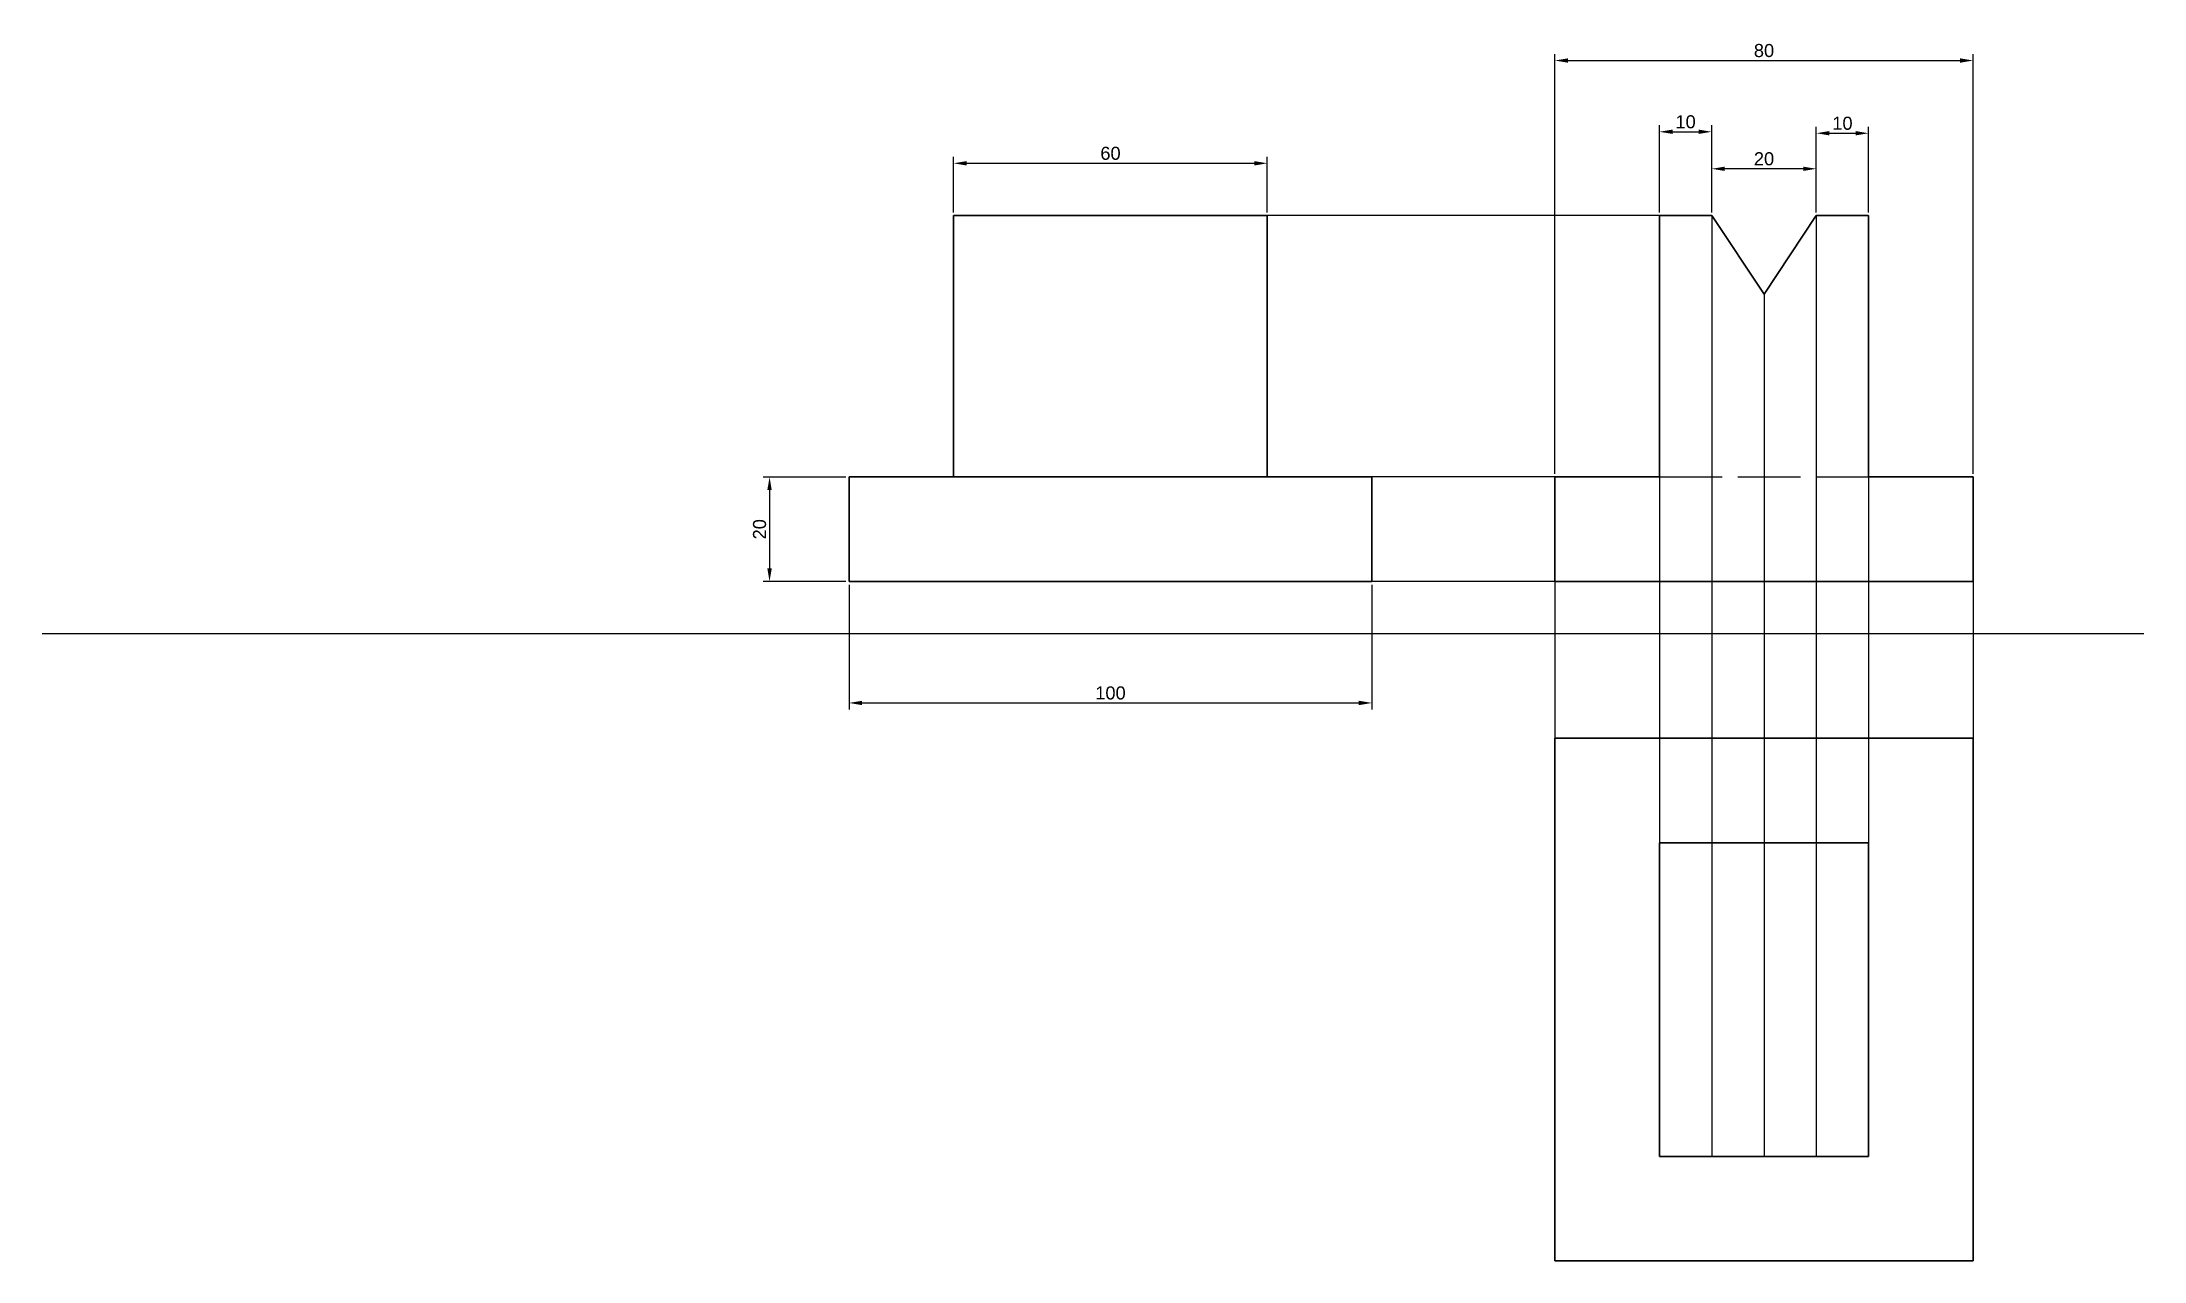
# Model space of a CAD drawing. Header units: millimetres. Extents: x -19 to 383, y -10 to 223.
import ezdxf

# ---------------------------------------------------------------- set-up
doc = ezdxf.new("R2010")
doc.units = ezdxf.units.MM
doc.linetypes.add('ACAD_ISO02W100', pattern=[15, 12, -3])
doc.styles.get("Standard").update_dxf_attribs({"font": 'arial.ttf'})
doc.dimstyles.new('ISO-25', dxfattribs={"dimtxt": 2.5, "dimasz": 2.5, "dimexe": 1.25, "dimexo": 0.625, "dimtad": 1, "dimtxsty": 'Standard', "dimcen": 2.5, "dimadec": 0, "dimazin": 0, "dimtfac": 1, "dimtmove": 0, "dimatfit": 3, "dimfxl": 1, "dimarcsym": 0})

# ---------------------------------------------------------------- blocks, each defined once
blk = doc.blocks.new('*D1')
at = {"color": 0, "lineweight": -2, "transparency": 16777216}
for p, q in [((154.93, 190.29), (154.93, 200.93)), ((157.43, 199.68), (212.43, 199.68)), ((214.93, 190.29), (214.93, 200.93))]:
    blk.add_line(p, q, dxfattribs=at)
at = {"color": 0, "transparency": 16777216}
for points in [[(157.43, 200.1), (157.43, 199.26), (154.93, 199.68)], [(212.43, 200.1), (212.43, 199.26), (214.93, 199.68)]]:
    blk.add_solid(points, dxfattribs=at)
at = {"layer": 'Defpoints', "color": 0, "transparency": 16777216}
for p in [(214.93, 199.68), (154.93, 189.66), (214.93, 189.66)]:
    blk.add_point(p, dxfattribs=at)
at = {"color": 0, "transparency": 16777216, "insert": (184.93, 201.58), "char_height": 2.5, "attachment_point": 5}
blk.add_mtext('60', dxfattribs=at)
blk = doc.blocks.new('*D3')
at = {"color": 0, "lineweight": -2, "transparency": 16777216}
for p, q in [((134.31, 139.66), (118.47, 139.66)), ((119.72, 137.16), (119.72, 122.16)), ((134.31, 119.66), (118.47, 119.66))]:
    blk.add_line(p, q, dxfattribs=at)
at = {"color": 0, "transparency": 16777216}
for points in [[(119.3, 137.16), (120.14, 137.16), (119.72, 139.66)], [(119.3, 122.16), (120.14, 122.16), (119.72, 119.66)]]:
    blk.add_solid(points, dxfattribs=at)
at = {"layer": 'Defpoints', "color": 0, "transparency": 16777216}
for p in [(134.93, 139.66), (119.72, 119.66), (134.93, 119.66)]:
    blk.add_point(p, dxfattribs=at)
at = {"color": 0, "transparency": 16777216, "insert": (117.82, 129.66), "char_height": 2.5, "attachment_point": 5, "rotation": 90}
blk.add_mtext('20', dxfattribs=at)
blk = doc.blocks.new('*D4')
at = {"color": 0, "lineweight": -2, "transparency": 16777216}
for p, q in [((134.93, 119.04), (134.93, 95.18)), ((234.93, 119.04), (234.93, 95.18)), ((137.43, 96.43), (232.43, 96.43))]:
    blk.add_line(p, q, dxfattribs=at)
at = {"color": 0, "transparency": 16777216}
for points in [[(137.43, 96.85), (137.43, 96.01), (134.93, 96.43)], [(232.43, 96.85), (232.43, 96.01), (234.93, 96.43)]]:
    blk.add_solid(points, dxfattribs=at)
at = {"layer": 'Defpoints', "color": 0, "transparency": 16777216}
for p in [(134.93, 119.66), (234.93, 119.66), (234.93, 96.43)]:
    blk.add_point(p, dxfattribs=at)
at = {"color": 0, "transparency": 16777216, "insert": (184.93, 98.33), "char_height": 2.5, "attachment_point": 5}
blk.add_mtext('100', dxfattribs=at)
blk = doc.blocks.new('*D5')
at = {"color": 0, "lineweight": -2, "transparency": 16777216}
for p, q in [((289.93, 190.29), (289.93, 206.96)), ((292.43, 205.71), (297.43, 205.71)), ((299.93, 190.29), (299.93, 206.96))]:
    blk.add_line(p, q, dxfattribs=at)
at = {"color": 0, "transparency": 16777216}
for points in [[(292.43, 206.13), (292.43, 205.3), (289.93, 205.71)], [(297.43, 206.13), (297.43, 205.3), (299.93, 205.71)]]:
    blk.add_solid(points, dxfattribs=at)
at = {"layer": 'Defpoints', "color": 0, "transparency": 16777216}
for p in [(299.93, 205.71), (289.93, 189.66), (299.93, 189.66)]:
    blk.add_point(p, dxfattribs=at)
at = {"color": 0, "transparency": 16777216, "insert": (294.93, 207.61), "char_height": 2.5, "attachment_point": 5}
blk.add_mtext('10', dxfattribs=at)
blk = doc.blocks.new('*D6')
at = {"color": 0, "lineweight": -2, "transparency": 16777216}
for p, q in [((299.93, 190.29), (299.93, 199.88)), ((317.43, 198.63), (302.43, 198.63)), ((319.93, 190.29), (319.93, 199.88))]:
    blk.add_line(p, q, dxfattribs=at)
at = {"color": 0, "transparency": 16777216}
for points in [[(302.43, 199.04), (302.43, 198.21), (299.93, 198.63)], [(317.43, 199.04), (317.43, 198.21), (319.93, 198.63)]]:
    blk.add_solid(points, dxfattribs=at)
at = {"layer": 'Defpoints', "color": 0, "transparency": 16777216}
for p in [(299.93, 198.63), (299.93, 189.66), (319.93, 189.66)]:
    blk.add_point(p, dxfattribs=at)
at = {"color": 0, "transparency": 16777216, "insert": (309.93, 200.53), "char_height": 2.5, "attachment_point": 5}
blk.add_mtext('20', dxfattribs=at)
blk = doc.blocks.new('*D7')
at = {"color": 0, "lineweight": -2, "transparency": 16777216}
for p, q in [((319.93, 190.29), (319.93, 206.68)), ((322.43, 205.43), (327.43, 205.43)), ((329.93, 190.29), (329.93, 206.68))]:
    blk.add_line(p, q, dxfattribs=at)
at = {"color": 0, "transparency": 16777216}
for points in [[(322.43, 205.85), (322.43, 205.02), (319.93, 205.43)], [(327.43, 205.85), (327.43, 205.02), (329.93, 205.43)]]:
    blk.add_solid(points, dxfattribs=at)
at = {"layer": 'Defpoints', "color": 0, "transparency": 16777216}
for p in [(329.93, 205.43), (319.93, 189.66), (329.93, 189.66)]:
    blk.add_point(p, dxfattribs=at)
at = {"color": 0, "transparency": 16777216, "insert": (324.93, 207.33), "char_height": 2.5, "attachment_point": 5}
blk.add_mtext('10', dxfattribs=at)
blk = doc.blocks.new('*D8')
at = {"color": 0, "lineweight": -2, "transparency": 16777216}
for p, q in [((269.93, 140.29), (269.93, 220.59)), ((272.43, 219.34), (347.43, 219.34)), ((349.93, 140.29), (349.93, 220.59))]:
    blk.add_line(p, q, dxfattribs=at)
at = {"color": 0, "transparency": 16777216}
for points in [[(272.43, 219.76), (272.43, 218.92), (269.93, 219.34)], [(347.43, 219.76), (347.43, 218.92), (349.93, 219.34)]]:
    blk.add_solid(points, dxfattribs=at)
at = {"layer": 'Defpoints', "color": 0, "transparency": 16777216}
for p in [(349.93, 219.34), (269.93, 139.66), (349.93, 139.66)]:
    blk.add_point(p, dxfattribs=at)
at = {"color": 0, "transparency": 16777216, "insert": (309.93, 221.24), "char_height": 2.5, "attachment_point": 5}
blk.add_mtext('80', dxfattribs=at)

msp = doc.modelspace()

# ---------------------------------------------------------------- linework, layer by layer
at = {"color": 2, "lineweight": 30, "true_color": 0xf1eb1f}
for p, q in [((154.93, 139.663), (154.93, 189.663)), ((154.93, 189.663), (214.93, 189.663)), ((214.93, 189.663), (214.93, 139.663)), ((289.93, 139.663), (289.93, 189.663)), ((289.93, 189.663), (299.93, 189.663)), ((299.93, 189.663), (309.93, 174.663)), ((309.93, 174.663), (319.93, 189.663)), ((329.93, 189.663), (319.93, 189.663)), ((329.93, 139.663), (329.93, 189.663)), ((134.93, 119.663), (134.93, 139.663)), ((134.93, 139.663), (154.93, 139.663)), ((234.93, 139.663), (154.93, 139.663)), ((234.93, 139.663), (234.93, 119.663)), ((269.93, 119.663), (269.93, 139.663)), ((269.93, 139.663), (289.93, 139.663)), ((349.93, 139.663), (329.93, 139.663)), ((349.93, 119.663), (349.93, 139.663)), ((234.93, 119.663), (134.93, 119.663)), ((349.93, 119.663), (269.93, 119.663)), ((269.93, 89.663), (349.93, 89.663)), ((269.93, -10.337), (269.93, 89.663)), ((349.93, 89.663), (349.93, -10.337)), ((289.93, 69.663), (329.93, 69.663)), ((289.93, 69.663), (289.93, 9.663)), ((329.93, 9.663), (329.93, 69.663)), ((289.93, 9.663), (329.93, 9.663)), ((349.93, -10.337), (269.93, -10.337))]:
    msp.add_line(p, q, dxfattribs=at)
for p, q in [((289.93, 189.663), (214.93, 189.663)), ((299.93, 189.663), (299.93, 89.663)), ((319.93, 189.663), (319.93, 89.663)), ((309.93, 174.663), (309.93, 89.663)), ((214.93, 139.663), (234.93, 139.663)), ((269.93, 139.663), (234.93, 139.663)), ((289.93, 139.663), (289.93, 89.663)), ((329.93, 139.663), (329.93, 89.663)), ((244.93, 119.663), (234.93, 119.663)), ((234.93, 119.663), (234.93, 119.663)), ((269.93, 119.663), (244.93, 119.663)), ((269.93, 119.663), (269.93, 89.663)), ((349.93, 119.663), (349.93, 89.663)), ((-19.428, 109.703), (382.602, 109.703)), ((269.93, 89.663), (269.93, 89.663)), ((289.93, 89.663), (289.93, 69.663)), ((299.93, 89.663), (299.93, 9.663)), ((309.93, 89.663), (309.93, 9.663)), ((319.93, 89.663), (319.93, 9.663)), ((329.93, 89.663), (329.93, 69.663))]:
    msp.add_line(p, q)
at = {"linetype": 'ACAD_ISO02W100'}
msp.add_line((289.93, 139.663), (329.93, 139.663), dxfattribs=at)

# ---------------------------------------------------------------- dimensions: what is measured, and where the dimension line sits
for base, p1, p2, picture, middle in [((349.93, 219.342), (269.93, 139.663), (349.93, 139.663), '*D8', (309.93, 221.243)), ((299.93, 205.712), (289.93, 189.663), (299.93, 189.663), '*D5', (294.93, 207.613)), ((329.93, 205.432), (319.93, 189.663), (329.93, 189.663), '*D7', (324.93, 207.333)), ((214.93, 199.681), (154.93, 189.663), (214.93, 189.663), '*D1', (184.93, 201.582)), ((299.93, 198.625), (319.93, 189.663), (299.93, 189.663), '*D6', (309.93, 200.526)), ((234.93, 96.429), (134.93, 119.663), (234.93, 119.663), '*D4', (184.93, 98.33))]:
    dim = msp.add_linear_dim(base=base, p1=p1, p2=p2, dimstyle='ISO-25')
    dim.commit()
    dim.dimension.update_dxf_attribs({"geometry": picture, "text_midpoint": middle})
dim = msp.add_linear_dim(base=(119.721, 119.663), p1=(134.93, 139.663), p2=(134.93, 119.663), angle=90, dimstyle='ISO-25')
dim.commit()
dim.dimension.update_dxf_attribs({"geometry": '*D3', "text_midpoint": (117.82, 129.663)})

doc.saveas('drawing.dxf')
